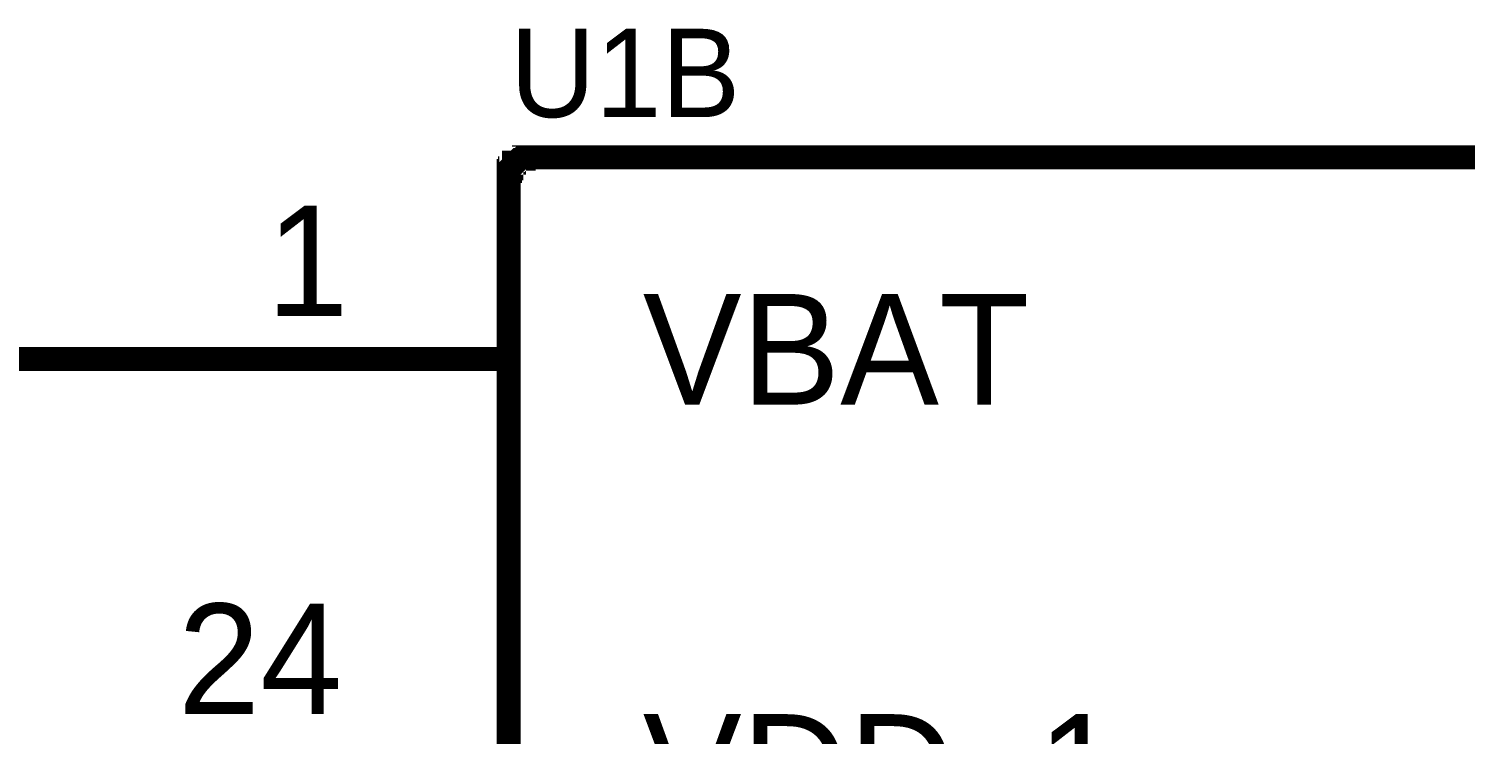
# Model space of a CAD drawing. Header units: millimetres. Extents: x 0 to 11.5, y 0 to 7.6.
# Drawn here: x 4.564 to 5.271, y 4.864 to 5.212 of the extents above; entities that cross this region are included whole.
import ezdxf

# ---------------------------------------------------------------- set-up
doc = ezdxf.new("R2010")
doc.units = ezdxf.units.MM
doc.header["$MEASUREMENT"] = 0
doc.layers.add('Sheet', color=255, linetype='Continuous')

msp = doc.modelspace()

# ---------------------------------------------------------------- linework, layer by layer
at = {"layer": 'Sheet', "const_width": 0.0118}
for points in [[(4.80008, 5.13913), (4.80008, 5.13981), (4.80008, 5.13981), (4.80008, 5.14049), (4.80008, 5.14118), (4.80008, 5.14186), (4.80076, 5.14186), (4.80076, 5.14254), (4.80076, 5.14322), (4.80144, 5.14322), (4.80144, 5.1439), (4.80144, 5.1439), (4.80212, 5.14458), (4.80212, 5.14458), (4.8028, 5.14527), (4.8028, 5.14595), (4.80349, 5.14595), (4.80349, 5.14595), (4.80417, 5.14663), (4.80417, 5.14663), (4.80485, 5.14731), (4.80485, 5.14731), (4.80553, 5.14731), (4.80621, 5.14799), (4.80621, 5.14799), (4.8069, 5.14799), (4.80758, 5.14799), (4.80758, 5.14867), (4.80826, 5.14867), (4.80894, 5.14867), (4.80962, 5.14867), (4.80962, 5.14867), (4.81031, 5.14867)], [(4.81031, 5.14867), (5.59043, 5.14867)], [(4.80008, 4.35951), (4.80008, 5.13913)], [(4.50003, 5.04918), (4.60027, 5.04918)], [(4.80008, 5.04918), (4.60027, 5.04918)]]:
    msp.add_lwpolyline(points, dxfattribs=at)

# ---------------------------------------------------------------- texts
at = {"layer": 'Sheet'}
for s, height, p in [('U1B', 0.043615, (4.80076, 5.16844)), ('1', 0.05452, (4.68074, 5.0703)), ('VBAT', 0.054519, (4.86622, 5.02669)), ('24', 0.054519, (4.6371, 4.87403)), ('VDD_1', 0.054519, (4.86622, 4.81951))]:
    msp.add_text(s, height=height, dxfattribs=at).set_placement(p)

doc.saveas('drawing.dxf')
